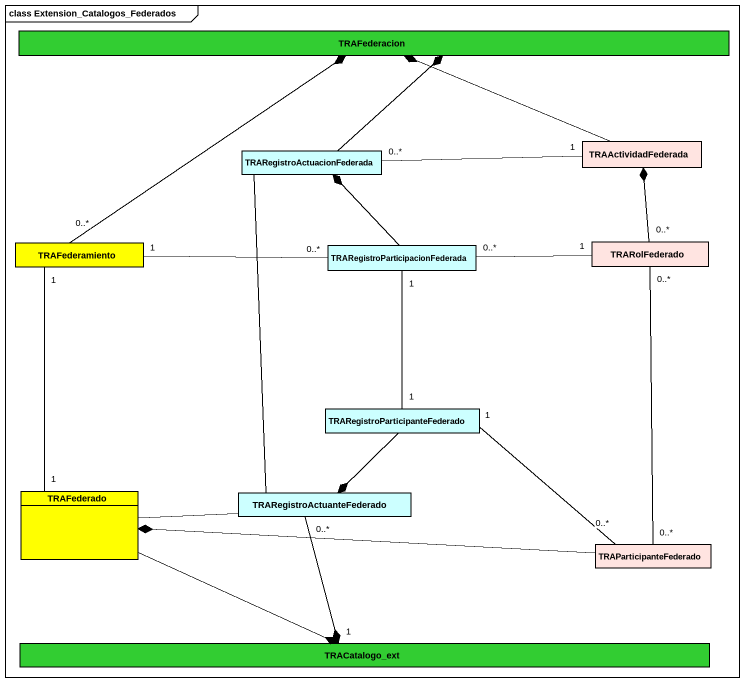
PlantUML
@startuml
mainframe class Extension_Catalogos_Federados
hide circle
hide empty members
class TRAFederacion #32CD32
class TRARegistroActuacionFederada #CCFFFF
class TRAActividadFederada #FFE4E1
class TRAFederamiento #FFFF00
class "TRARegistroParticipacionFederada" as TRARegistroParticipacionFede #CCFFFF
class TRARolFederado #FFE4E1
class "TRARegistroParticipanteFederado" as TRARegistroParticipanteFeder #CCFFFF
class TRAFederado #FFFF00
class TRARegistroActuanteFederado #CCFFFF
class TRAParticipanteFederado #FFE4E1
class TRACatalogo_ext #32CD32
TRARegistroActuacionFederada -up-* TRAFederacion
TRARegistroActuacionFederada "0..*" -right- "1" TRAActividadFederada
TRAActividadFederada -left-* TRAFederacion
TRAFederamiento "0..*" -up-* TRAFederacion
TRAFederamiento "1" -- "1" TRAFederado
TRARegistroParticipacionFede -up-* TRARegistroActuacionFederada
TRARegistroParticipacionFede "0..*" -left- "1" TRAFederamiento
TRARegistroParticipacionFede "0..*" -right- "1" TRARolFederado
TRARolFederado "0..*" -up-* TRAActividadFederada
TRARegistroParticipanteFeder "1" -up- "1" TRARegistroParticipacionFede
TRARegistroParticipanteFeder --* TRARegistroActuanteFederado
TRAFederado -right- TRARegistroActuanteFederado
TRAFederado -right-* TRACatalogo_ext
TRARegistroActuanteFederado -up- TRARegistroActuacionFederada
TRARegistroActuanteFederado "0..*" --* "1" TRACatalogo_ext
TRAParticipanteFederado "0..*" -up- "0..*" TRARolFederado
TRAParticipanteFederado "0..*" -left- "1" TRARegistroParticipanteFeder
TRAParticipanteFederado -left-* TRAFederado
@enduml
